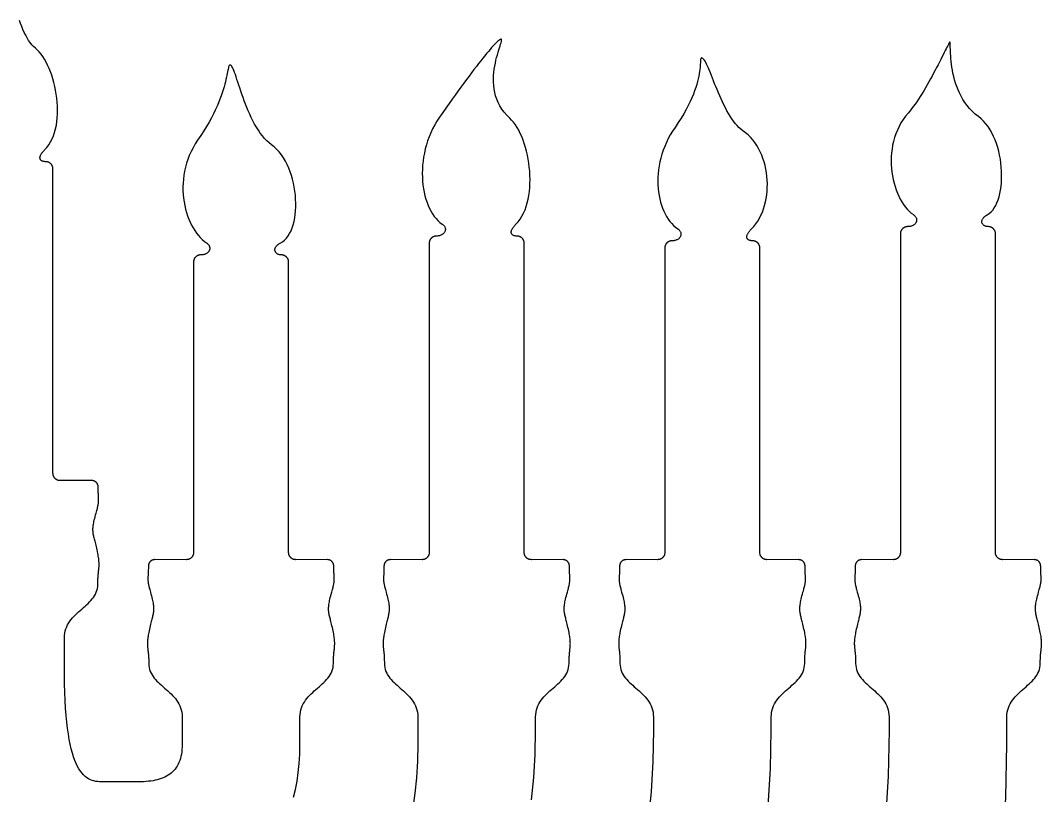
# Model space of a CAD drawing. Extents: x -14 to 98, y -16 to 114.
# Drawn here: x 42.7 to 97.7, y 69.8 to 111.6 of the extents above; entities that cross this region are included whole.
import ezdxf

# ---------------------------------------------------------------- set-up
doc = ezdxf.new("R2010")
doc.units = 0
doc.layers.get('0').update_dxf_attribs({"linetype": 'CONTINUOUS'})

msp = doc.modelspace()

# ---------------------------------------------------------------- linework, layer by layer
at = {"color": 7}
for points in [[(43.493, 110.073), (43.397, 110.16), (43.304, 110.259), (43.215, 110.371), (43.13, 110.493), (43.048, 110.625), (42.97, 110.766), (42.895, 110.915), (42.824, 111.071), (42.756, 111.231), (42.691, 111.397), (42.629, 111.565)], [(43.993, 104.592), (44.112, 104.723), (44.219, 104.865), (44.314, 105.019), (44.398, 105.182), (44.47, 105.354), (44.531, 105.535), (44.582, 105.723), (44.623, 105.917), (44.654, 106.116), (44.675, 106.321), (44.687, 106.529), (44.69, 106.739), (44.685, 106.952), (44.671, 107.165), (44.65, 107.379), (44.621, 107.592), (44.584, 107.803), (44.541, 108.011), (44.491, 108.216), (44.434, 108.417), (44.372, 108.612), (44.304, 108.801), (44.231, 108.983), (44.153, 109.157), (44.07, 109.322), (43.983, 109.477), (43.892, 109.621), (43.797, 109.754), (43.699, 109.874), (43.597, 109.981), (43.493, 110.073)], [(68.59, 110.563), (68.567, 110.56), (68.536, 110.547), (68.5, 110.524), (68.457, 110.492), (68.408, 110.45), (68.353, 110.399), (68.292, 110.338), (68.224, 110.269), (68.152, 110.19), (68.073, 110.102), (67.989, 110.005), (67.899, 109.899), (67.804, 109.785), (67.703, 109.662), (67.597, 109.53), (67.486, 109.39), (67.37, 109.242), (67.248, 109.085), (67.122, 108.921), (66.991, 108.748), (66.856, 108.567), (66.715, 108.379), (66.571, 108.182), (66.421, 107.979), (66.268, 107.767), (66.11, 107.548), (65.947, 107.322), (65.781, 107.089), (65.611, 106.848), (65.437, 106.601), (65.259, 106.346)], [(69.045, 106.299), (68.883, 106.457), (68.74, 106.621), (68.616, 106.79), (68.509, 106.963), (68.419, 107.14), (68.345, 107.32), (68.286, 107.501), (68.24, 107.684), (68.207, 107.868), (68.185, 108.052), (68.174, 108.234), (68.173, 108.415), (68.18, 108.594), (68.194, 108.769), (68.215, 108.941), (68.241, 109.108), (68.272, 109.269), (68.306, 109.425), (68.342, 109.574), (68.38, 109.715), (68.418, 109.848), (68.455, 109.973), (68.491, 110.087), (68.524, 110.191), (68.553, 110.284), (68.577, 110.364), (68.596, 110.432), (68.607, 110.487), (68.611, 110.527), (68.606, 110.553), (68.59, 110.563)], [(92.743, 110.393), (92.726, 110.366), (92.704, 110.326), (92.676, 110.272), (92.642, 110.205), (92.602, 110.127), (92.558, 110.039), (92.508, 109.94), (92.454, 109.832), (92.395, 109.715), (92.333, 109.59), (92.266, 109.459), (92.196, 109.322), (92.122, 109.179), (92.046, 109.031), (91.966, 108.88), (91.884, 108.725), (91.799, 108.569), (91.713, 108.411), (91.624, 108.252), (91.534, 108.093), (91.443, 107.936), (91.35, 107.779), (91.257, 107.626), (91.163, 107.475), (91.069, 107.329), (90.975, 107.187), (90.881, 107.051), (90.788, 106.922), (90.695, 106.799), (90.604, 106.684), (90.513, 106.578)], [(94.299, 106.388), (94.128, 106.523), (93.969, 106.667), (93.824, 106.818), (93.692, 106.977), (93.571, 107.14), (93.461, 107.309), (93.363, 107.481), (93.274, 107.657), (93.196, 107.834), (93.126, 108.013), (93.065, 108.191), (93.011, 108.369), (92.965, 108.546), (92.926, 108.719), (92.893, 108.89), (92.866, 109.056), (92.843, 109.216), (92.825, 109.371), (92.812, 109.518), (92.801, 109.657), (92.793, 109.787), (92.788, 109.907), (92.784, 110.017), (92.781, 110.115), (92.778, 110.2), (92.776, 110.271), (92.773, 110.328), (92.769, 110.37), (92.762, 110.395), (92.754, 110.403), (92.743, 110.393)], [(79.454, 109.516), (79.422, 109.536), (79.396, 109.546), (79.375, 109.547), (79.359, 109.538), (79.347, 109.519), (79.337, 109.491), (79.33, 109.453), (79.325, 109.406), (79.321, 109.35), (79.316, 109.284), (79.312, 109.209), (79.305, 109.124), (79.297, 109.031), (79.286, 108.928), (79.272, 108.816), (79.253, 108.695), (79.229, 108.564), (79.199, 108.425), (79.163, 108.276), (79.119, 108.119), (79.068, 107.953), (79.008, 107.777), (78.938, 107.593), (78.858, 107.4), (78.768, 107.199), (78.665, 106.988), (78.55, 106.769), (78.422, 106.541), (78.28, 106.305), (78.124, 106.059), (77.952, 105.806)], [(81.606, 105.626), (81.5, 105.705), (81.397, 105.796), (81.296, 105.899), (81.198, 106.012), (81.102, 106.134), (81.009, 106.266), (80.919, 106.404), (80.831, 106.55), (80.746, 106.701), (80.663, 106.857), (80.583, 107.016), (80.505, 107.179), (80.43, 107.343), (80.357, 107.508), (80.286, 107.673), (80.217, 107.837), (80.151, 107.999), (80.087, 108.158), (80.026, 108.313), (79.967, 108.463), (79.909, 108.607), (79.855, 108.744), (79.802, 108.874), (79.751, 108.995), (79.703, 109.106), (79.656, 109.207), (79.612, 109.295), (79.569, 109.372), (79.529, 109.435), (79.491, 109.483), (79.454, 109.516)], [(54.024, 109.151), (53.997, 109.162), (53.973, 109.162), (53.953, 109.152), (53.935, 109.132), (53.919, 109.101), (53.904, 109.06), (53.89, 109.01), (53.876, 108.949), (53.861, 108.879), (53.845, 108.799), (53.828, 108.71), (53.808, 108.611), (53.786, 108.503), (53.76, 108.386), (53.73, 108.259), (53.696, 108.124), (53.657, 107.981), (53.611, 107.828), (53.56, 107.667), (53.501, 107.497), (53.435, 107.32), (53.361, 107.134), (53.278, 106.939), (53.187, 106.737), (53.085, 106.528), (52.973, 106.31), (52.849, 106.085), (52.715, 105.852), (52.568, 105.612), (52.408, 105.365), (52.235, 105.11)], [(56.22, 104.864), (56.087, 104.969), (55.96, 105.085), (55.839, 105.212), (55.723, 105.35), (55.611, 105.496), (55.505, 105.651), (55.403, 105.812), (55.306, 105.98), (55.213, 106.152), (55.125, 106.329), (55.041, 106.508), (54.961, 106.689), (54.885, 106.871), (54.813, 107.053), (54.744, 107.234), (54.679, 107.413), (54.617, 107.589), (54.558, 107.76), (54.502, 107.927), (54.45, 108.087), (54.4, 108.24), (54.353, 108.385), (54.308, 108.52), (54.266, 108.645), (54.226, 108.76), (54.188, 108.861), (54.152, 108.95), (54.117, 109.024), (54.085, 109.083), (54.054, 109.126), (54.024, 109.151)], [(65.259, 106.346), (65.126, 106.146), (65.005, 105.941), (64.894, 105.731), (64.794, 105.519), (64.705, 105.303), (64.625, 105.085), (64.556, 104.865), (64.497, 104.644), (64.447, 104.423), (64.407, 104.202), (64.376, 103.981), (64.354, 103.761), (64.341, 103.543), (64.337, 103.328), (64.341, 103.115), (64.353, 102.906), (64.374, 102.702), (64.402, 102.501), (64.438, 102.307), (64.482, 102.118), (64.533, 101.935), (64.591, 101.76), (64.657, 101.592), (64.728, 101.433), (64.807, 101.282), (64.892, 101.141), (64.983, 101.01), (65.079, 100.889), (65.182, 100.78), (65.29, 100.682), (65.404, 100.597)], [(69.38, 100.587), (69.5, 100.718), (69.608, 100.861), (69.706, 101.016), (69.793, 101.182), (69.87, 101.357), (69.936, 101.541), (69.993, 101.733), (70.04, 101.932), (70.078, 102.137), (70.107, 102.347), (70.127, 102.561), (70.138, 102.778), (70.141, 102.998), (70.136, 103.219), (70.123, 103.441), (70.102, 103.662), (70.074, 103.882), (70.039, 104.099), (69.997, 104.314), (69.948, 104.524), (69.893, 104.729), (69.832, 104.928), (69.765, 105.12), (69.692, 105.305), (69.614, 105.48), (69.53, 105.646), (69.442, 105.802), (69.349, 105.945), (69.252, 106.077), (69.151, 106.195), (69.045, 106.299)], [(90.513, 106.578), (90.37, 106.406), (90.241, 106.227), (90.124, 106.042), (90.02, 105.852), (89.928, 105.657), (89.848, 105.458), (89.78, 105.256), (89.723, 105.051), (89.676, 104.844), (89.641, 104.635), (89.616, 104.426), (89.601, 104.217), (89.595, 104.008), (89.599, 103.801), (89.612, 103.595), (89.634, 103.393), (89.664, 103.193), (89.702, 102.997), (89.748, 102.806), (89.802, 102.62), (89.862, 102.44), (89.93, 102.266), (90.004, 102.099), (90.084, 101.941), (90.17, 101.79), (90.261, 101.649), (90.358, 101.518), (90.459, 101.398), (90.566, 101.288), (90.676, 101.19), (90.79, 101.105)], [(94.766, 101.094), (94.874, 101.163), (94.974, 101.249), (95.067, 101.352), (95.151, 101.469), (95.227, 101.601), (95.295, 101.745), (95.355, 101.901), (95.407, 102.068), (95.451, 102.245), (95.487, 102.43), (95.515, 102.623), (95.534, 102.823), (95.546, 103.027), (95.548, 103.236), (95.543, 103.448), (95.529, 103.662), (95.507, 103.877), (95.477, 104.092), (95.438, 104.306), (95.39, 104.518), (95.334, 104.726), (95.27, 104.93), (95.197, 105.129), (95.115, 105.32), (95.025, 105.505), (94.926, 105.68), (94.818, 105.845), (94.702, 106), (94.576, 106.143), (94.442, 106.272), (94.299, 106.388)], [(77.952, 105.806), (77.819, 105.606), (77.698, 105.404), (77.587, 105.199), (77.487, 104.991), (77.398, 104.783), (77.318, 104.573), (77.249, 104.362), (77.19, 104.151), (77.14, 103.941), (77.1, 103.731), (77.069, 103.523), (77.047, 103.316), (77.034, 103.112), (77.03, 102.91), (77.034, 102.711), (77.046, 102.516), (77.067, 102.325), (77.095, 102.139), (77.131, 101.957), (77.175, 101.781), (77.226, 101.611), (77.284, 101.448), (77.35, 101.291), (77.421, 101.142), (77.5, 101), (77.585, 100.867), (77.676, 100.743), (77.772, 100.628), (77.875, 100.523), (77.983, 100.428), (78.097, 100.343)], [(82.073, 100.333), (82.194, 100.462), (82.305, 100.601), (82.407, 100.75), (82.5, 100.906), (82.583, 101.07), (82.658, 101.241), (82.723, 101.418), (82.779, 101.6), (82.826, 101.787), (82.864, 101.978), (82.893, 102.172), (82.913, 102.369), (82.924, 102.567), (82.925, 102.766), (82.918, 102.966), (82.902, 103.166), (82.877, 103.364), (82.844, 103.561), (82.801, 103.755), (82.749, 103.946), (82.689, 104.133), (82.62, 104.315), (82.542, 104.492), (82.455, 104.662), (82.36, 104.826), (82.256, 104.983), (82.143, 105.131), (82.022, 105.27), (81.892, 105.399), (81.753, 105.518), (81.606, 105.626)], [(52.235, 105.11), (52.103, 104.911), (51.985, 104.707), (51.879, 104.501), (51.786, 104.293), (51.704, 104.082), (51.634, 103.871), (51.575, 103.658), (51.528, 103.445), (51.491, 103.232), (51.464, 103.02), (51.447, 102.808), (51.44, 102.599), (51.443, 102.391), (51.454, 102.186), (51.474, 101.984), (51.503, 101.786), (51.539, 101.592), (51.583, 101.402), (51.635, 101.218), (51.694, 101.039), (51.759, 100.866), (51.831, 100.7), (51.909, 100.54), (51.992, 100.389), (52.081, 100.245), (52.175, 100.11), (52.274, 99.984), (52.378, 99.868), (52.485, 99.762), (52.596, 99.666), (52.711, 99.582)], [(44.054, 103.957), (44.017, 103.957), (43.983, 103.96), (43.951, 103.964), (43.921, 103.97), (43.893, 103.977), (43.868, 103.986), (43.845, 103.997), (43.824, 104.008), (43.805, 104.022), (43.789, 104.036), (43.775, 104.052), (43.764, 104.069), (43.754, 104.088), (43.747, 104.108), (43.743, 104.128), (43.741, 104.151), (43.741, 104.174), (43.743, 104.198), (43.748, 104.223), (43.755, 104.249), (43.765, 104.277), (43.777, 104.305), (43.791, 104.334), (43.808, 104.363), (43.827, 104.394), (43.849, 104.425), (43.873, 104.458), (43.899, 104.49), (43.928, 104.524), (43.959, 104.558), (43.993, 104.592)], [(56.687, 99.571), (56.806, 99.644), (56.916, 99.733), (57.017, 99.838), (57.109, 99.958), (57.191, 100.091), (57.264, 100.237), (57.328, 100.395), (57.383, 100.563), (57.428, 100.74), (57.465, 100.926), (57.493, 101.119), (57.511, 101.318), (57.521, 101.523), (57.522, 101.731), (57.514, 101.943), (57.498, 102.156), (57.472, 102.37), (57.438, 102.584), (57.395, 102.797), (57.344, 103.008), (57.284, 103.215), (57.215, 103.417), (57.138, 103.614), (57.053, 103.805), (56.959, 103.988), (56.856, 104.162), (56.745, 104.326), (56.626, 104.48), (56.499, 104.621), (56.363, 104.75), (56.22, 104.864)], [(44.442, 103.568), (44.442, 103.589), (44.44, 103.609), (44.437, 103.629), (44.434, 103.649), (44.429, 103.668), (44.424, 103.687), (44.417, 103.706), (44.41, 103.724), (44.401, 103.742), (44.392, 103.759), (44.382, 103.775), (44.372, 103.791), (44.36, 103.807), (44.348, 103.822), (44.335, 103.836), (44.321, 103.85), (44.307, 103.863), (44.292, 103.875), (44.277, 103.886), (44.261, 103.897), (44.244, 103.907), (44.227, 103.916), (44.209, 103.924), (44.191, 103.932), (44.173, 103.938), (44.154, 103.944), (44.134, 103.948), (44.115, 103.952), (44.095, 103.954), (44.074, 103.956), (44.054, 103.957)], [(44.442, 87.164), (44.442, 94.072), (44.442, 103.568)], [(90.79, 101.105), (90.821, 101.084), (90.848, 101.061), (90.873, 101.037), (90.894, 101.013), (90.913, 100.987), (90.929, 100.961), (90.942, 100.934), (90.952, 100.907), (90.96, 100.879), (90.964, 100.852), (90.967, 100.824), (90.966, 100.796), (90.963, 100.769), (90.957, 100.742), (90.949, 100.715), (90.938, 100.689), (90.924, 100.663), (90.908, 100.639), (90.89, 100.615), (90.869, 100.593), (90.845, 100.572), (90.819, 100.552), (90.791, 100.534), (90.761, 100.517), (90.728, 100.502), (90.692, 100.49), (90.655, 100.479), (90.615, 100.47), (90.573, 100.464), (90.529, 100.46), (90.482, 100.458)], [(94.827, 100.458), (94.79, 100.46), (94.755, 100.463), (94.722, 100.469), (94.69, 100.477), (94.661, 100.487), (94.633, 100.499), (94.607, 100.513), (94.584, 100.528), (94.563, 100.545), (94.544, 100.563), (94.527, 100.583), (94.513, 100.604), (94.501, 100.626), (94.491, 100.649), (94.484, 100.674), (94.48, 100.698), (94.478, 100.724), (94.479, 100.75), (94.483, 100.777), (94.489, 100.804), (94.499, 100.831), (94.511, 100.859), (94.527, 100.886), (94.545, 100.914), (94.567, 100.941), (94.592, 100.968), (94.62, 100.994), (94.651, 101.02), (94.686, 101.046), (94.725, 101.071), (94.766, 101.094)], [(65.404, 100.597), (65.434, 100.576), (65.462, 100.553), (65.486, 100.53), (65.508, 100.505), (65.526, 100.48), (65.542, 100.453), (65.555, 100.427), (65.566, 100.399), (65.573, 100.372), (65.578, 100.344), (65.58, 100.316), (65.58, 100.289), (65.576, 100.261), (65.571, 100.234), (65.562, 100.207), (65.551, 100.181), (65.538, 100.156), (65.522, 100.131), (65.503, 100.108), (65.482, 100.085), (65.459, 100.064), (65.433, 100.044), (65.405, 100.026), (65.374, 100.009), (65.341, 99.995), (65.306, 99.982), (65.268, 99.971), (65.228, 99.962), (65.186, 99.956), (65.142, 99.952), (65.096, 99.951)], [(69.44, 99.951), (69.404, 99.952), (69.369, 99.954), (69.337, 99.958), (69.307, 99.964), (69.28, 99.971), (69.254, 99.98), (69.231, 99.991), (69.211, 100.003), (69.192, 100.016), (69.176, 100.03), (69.162, 100.046), (69.15, 100.064), (69.141, 100.082), (69.134, 100.102), (69.13, 100.123), (69.127, 100.145), (69.127, 100.168), (69.13, 100.192), (69.135, 100.217), (69.142, 100.244), (69.151, 100.271), (69.163, 100.299), (69.178, 100.328), (69.194, 100.358), (69.214, 100.388), (69.235, 100.42), (69.259, 100.452), (69.286, 100.485), (69.315, 100.518), (69.346, 100.552), (69.38, 100.587)], [(78.097, 100.343), (78.127, 100.322), (78.155, 100.299), (78.179, 100.276), (78.201, 100.251), (78.219, 100.226), (78.235, 100.199), (78.248, 100.173), (78.259, 100.145), (78.266, 100.118), (78.271, 100.09), (78.273, 100.062), (78.273, 100.035), (78.269, 100.007), (78.264, 99.98), (78.255, 99.953), (78.244, 99.927), (78.231, 99.902), (78.215, 99.877), (78.196, 99.854), (78.175, 99.831), (78.152, 99.81), (78.126, 99.79), (78.098, 99.772), (78.067, 99.756), (78.034, 99.741), (77.999, 99.728), (77.961, 99.717), (77.921, 99.708), (77.879, 99.702), (77.835, 99.698), (77.789, 99.697)], [(82.133, 99.697), (82.097, 99.698), (82.062, 99.7), (82.03, 99.704), (82, 99.71), (81.973, 99.718), (81.947, 99.726), (81.924, 99.737), (81.904, 99.749), (81.885, 99.762), (81.869, 99.776), (81.855, 99.792), (81.843, 99.81), (81.834, 99.828), (81.827, 99.848), (81.822, 99.869), (81.82, 99.891), (81.82, 99.914), (81.823, 99.938), (81.828, 99.963), (81.835, 99.99), (81.844, 100.017), (81.856, 100.045), (81.871, 100.074), (81.887, 100.104), (81.907, 100.134), (81.928, 100.166), (81.952, 100.198), (81.979, 100.231), (82.008, 100.264), (82.039, 100.298), (82.073, 100.333)], [(90.482, 100.458), (90.461, 100.458), (90.441, 100.456), (90.421, 100.454), (90.401, 100.45), (90.382, 100.445), (90.363, 100.44), (90.345, 100.433), (90.326, 100.426), (90.309, 100.418), (90.292, 100.409), (90.275, 100.399), (90.259, 100.388), (90.244, 100.377), (90.229, 100.364), (90.214, 100.351), (90.201, 100.338), (90.188, 100.324), (90.176, 100.309), (90.164, 100.293), (90.153, 100.277), (90.144, 100.261), (90.134, 100.243), (90.126, 100.226), (90.119, 100.208), (90.112, 100.189), (90.107, 100.17), (90.102, 100.151), (90.098, 100.131), (90.096, 100.111), (90.094, 100.091), (90.094, 100.07)], [(95.215, 100.07), (95.215, 100.091), (95.213, 100.111), (95.21, 100.131), (95.207, 100.151), (95.202, 100.17), (95.197, 100.189), (95.19, 100.208), (95.183, 100.226), (95.175, 100.243), (95.165, 100.261), (95.155, 100.277), (95.145, 100.293), (95.133, 100.309), (95.121, 100.324), (95.108, 100.338), (95.095, 100.351), (95.08, 100.364), (95.065, 100.377), (95.05, 100.388), (95.034, 100.399), (95.017, 100.409), (95, 100.418), (94.982, 100.426), (94.964, 100.433), (94.946, 100.44), (94.927, 100.445), (94.908, 100.45), (94.888, 100.454), (94.868, 100.456), (94.847, 100.458), (94.827, 100.458)], [(52.711, 99.582), (52.741, 99.56), (52.768, 99.538), (52.793, 99.514), (52.814, 99.49), (52.833, 99.464), (52.849, 99.438), (52.862, 99.411), (52.872, 99.384), (52.88, 99.356), (52.885, 99.329), (52.887, 99.301), (52.886, 99.273), (52.883, 99.246), (52.877, 99.218), (52.869, 99.192), (52.858, 99.166), (52.845, 99.14), (52.829, 99.116), (52.81, 99.092), (52.789, 99.07), (52.766, 99.049), (52.74, 99.029), (52.711, 99.011), (52.681, 98.994), (52.648, 98.979), (52.613, 98.966), (52.575, 98.956), (52.535, 98.947), (52.493, 98.941), (52.449, 98.937), (52.402, 98.935)], [(56.747, 98.935), (56.71, 98.937), (56.675, 98.94), (56.642, 98.946), (56.61, 98.954), (56.581, 98.964), (56.553, 98.976), (56.527, 98.99), (56.504, 99.006), (56.482, 99.023), (56.463, 99.042), (56.446, 99.062), (56.432, 99.083), (56.42, 99.105), (56.41, 99.129), (56.403, 99.153), (56.398, 99.178), (56.396, 99.204), (56.397, 99.231), (56.401, 99.257), (56.408, 99.284), (56.417, 99.312), (56.429, 99.339), (56.445, 99.367), (56.464, 99.394), (56.485, 99.421), (56.511, 99.447), (56.539, 99.474), (56.571, 99.499), (56.606, 99.524), (56.645, 99.548), (56.687, 99.571)], [(65.096, 99.951), (65.075, 99.95), (65.055, 99.949), (65.035, 99.946), (65.015, 99.942), (64.996, 99.938), (64.977, 99.932), (64.958, 99.926), (64.94, 99.918), (64.922, 99.91), (64.905, 99.901), (64.889, 99.891), (64.873, 99.88), (64.857, 99.869), (64.842, 99.857), (64.828, 99.844), (64.814, 99.83), (64.801, 99.816), (64.789, 99.801), (64.778, 99.785), (64.767, 99.769), (64.757, 99.753), (64.748, 99.736), (64.74, 99.718), (64.732, 99.7), (64.726, 99.681), (64.72, 99.662), (64.716, 99.643), (64.712, 99.623), (64.709, 99.603), (64.708, 99.583), (64.707, 99.562)], [(69.829, 99.562), (69.828, 99.583), (69.827, 99.603), (69.824, 99.623), (69.82, 99.643), (69.816, 99.662), (69.81, 99.681), (69.804, 99.7), (69.796, 99.718), (69.788, 99.736), (69.779, 99.753), (69.769, 99.769), (69.758, 99.785), (69.747, 99.801), (69.735, 99.816), (69.722, 99.83), (69.708, 99.844), (69.694, 99.857), (69.679, 99.869), (69.663, 99.88), (69.647, 99.891), (69.631, 99.901), (69.614, 99.91), (69.596, 99.918), (69.578, 99.926), (69.559, 99.932), (69.54, 99.938), (69.521, 99.942), (69.501, 99.946), (69.481, 99.949), (69.461, 99.95), (69.44, 99.951)], [(77.789, 99.697), (77.768, 99.696), (77.748, 99.695), (77.728, 99.692), (77.708, 99.688), (77.689, 99.684), (77.67, 99.678), (77.651, 99.672), (77.633, 99.664), (77.615, 99.656), (77.598, 99.647), (77.582, 99.637), (77.566, 99.626), (77.55, 99.615), (77.535, 99.603), (77.521, 99.59), (77.507, 99.576), (77.494, 99.562), (77.482, 99.547), (77.471, 99.532), (77.46, 99.516), (77.45, 99.499), (77.441, 99.482), (77.433, 99.464), (77.425, 99.446), (77.419, 99.428), (77.413, 99.409), (77.409, 99.389), (77.405, 99.37), (77.402, 99.349), (77.401, 99.329), (77.4, 99.309)], [(82.522, 99.309), (82.521, 99.329), (82.52, 99.349), (82.517, 99.37), (82.513, 99.389), (82.509, 99.409), (82.503, 99.428), (82.497, 99.446), (82.489, 99.464), (82.481, 99.482), (82.472, 99.499), (82.462, 99.516), (82.451, 99.532), (82.44, 99.547), (82.428, 99.562), (82.415, 99.576), (82.401, 99.59), (82.387, 99.603), (82.372, 99.615), (82.356, 99.626), (82.34, 99.637), (82.324, 99.647), (82.307, 99.656), (82.289, 99.664), (82.271, 99.672), (82.252, 99.678), (82.233, 99.684), (82.214, 99.688), (82.194, 99.692), (82.174, 99.695), (82.154, 99.696), (82.133, 99.697)], [(90.094, 100.07), (90.094, 92.639), (90.094, 82.904)], [(95.215, 82.904), (95.215, 92.639), (95.215, 100.07)], [(64.707, 99.562), (64.707, 92.639), (64.707, 82.904)], [(69.829, 82.904), (69.829, 92.639), (69.829, 99.562)], [(77.4, 99.309), (77.4, 92.639), (77.4, 82.904)], [(82.522, 82.904), (82.522, 92.639), (82.522, 99.309)], [(52.402, 98.935), (52.382, 98.935), (52.361, 98.933), (52.341, 98.931), (52.322, 98.927), (52.302, 98.922), (52.283, 98.917), (52.265, 98.91), (52.247, 98.903), (52.229, 98.895), (52.212, 98.885), (52.195, 98.876), (52.179, 98.865), (52.164, 98.853), (52.149, 98.841), (52.135, 98.828), (52.121, 98.815), (52.108, 98.8), (52.096, 98.786), (52.085, 98.77), (52.074, 98.754), (52.064, 98.737), (52.055, 98.72), (52.047, 98.703), (52.039, 98.684), (52.033, 98.666), (52.027, 98.647), (52.022, 98.628), (52.019, 98.608), (52.016, 98.588), (52.015, 98.568), (52.014, 98.547)], [(52.014, 98.547), (52.014, 92.639), (52.014, 82.904)], [(57.136, 98.547), (57.135, 98.568), (57.133, 98.588), (57.131, 98.608), (57.127, 98.628), (57.123, 98.647), (57.117, 98.666), (57.11, 98.684), (57.103, 98.703), (57.095, 98.72), (57.086, 98.737), (57.076, 98.754), (57.065, 98.77), (57.054, 98.786), (57.041, 98.8), (57.028, 98.815), (57.015, 98.828), (57.001, 98.841), (56.986, 98.853), (56.97, 98.865), (56.954, 98.876), (56.938, 98.885), (56.92, 98.895), (56.903, 98.903), (56.885, 98.91), (56.866, 98.917), (56.847, 98.922), (56.828, 98.927), (56.808, 98.931), (56.788, 98.933), (56.768, 98.935), (56.747, 98.935)], [(57.136, 82.904), (57.136, 92.639), (57.136, 98.547)], [(44.826, 86.78), (44.806, 86.78), (44.786, 86.782), (44.766, 86.785), (44.746, 86.788), (44.727, 86.793), (44.709, 86.798), (44.69, 86.805), (44.672, 86.812), (44.655, 86.82), (44.638, 86.829), (44.622, 86.839), (44.606, 86.849), (44.59, 86.861), (44.576, 86.873), (44.561, 86.886), (44.548, 86.899), (44.535, 86.913), (44.523, 86.928), (44.512, 86.943), (44.501, 86.959), (44.491, 86.976), (44.482, 86.993), (44.474, 87.01), (44.467, 87.028), (44.46, 87.046), (44.455, 87.065), (44.45, 87.084), (44.447, 87.104), (44.444, 87.123), (44.443, 87.144), (44.442, 87.164)], [(46.531, 86.782), (44.826, 86.78)], [(46.876, 86.436), (46.876, 86.454), (46.875, 86.473), (46.872, 86.49), (46.869, 86.508), (46.865, 86.525), (46.86, 86.542), (46.854, 86.559), (46.848, 86.575), (46.84, 86.59), (46.832, 86.606), (46.823, 86.62), (46.814, 86.635), (46.803, 86.648), (46.793, 86.662), (46.781, 86.674), (46.769, 86.687), (46.756, 86.698), (46.743, 86.709), (46.729, 86.719), (46.715, 86.729), (46.7, 86.737), (46.685, 86.746), (46.669, 86.753), (46.653, 86.76), (46.637, 86.765), (46.62, 86.77), (46.603, 86.774), (46.585, 86.778), (46.567, 86.78), (46.549, 86.781), (46.531, 86.782)], [(46.765, 85.031), (46.785, 85.1), (46.803, 85.165), (46.819, 85.225), (46.833, 85.281), (46.846, 85.332), (46.857, 85.38), (46.866, 85.425), (46.875, 85.467), (46.882, 85.506), (46.887, 85.543), (46.892, 85.578), (46.896, 85.611), (46.898, 85.644), (46.9, 85.675), (46.901, 85.706), (46.901, 85.737), (46.901, 85.769), (46.9, 85.801), (46.898, 85.834), (46.896, 85.868), (46.894, 85.904), (46.892, 85.942), (46.89, 85.982), (46.887, 86.026), (46.885, 86.072), (46.883, 86.122), (46.881, 86.176), (46.879, 86.233), (46.878, 86.296), (46.877, 86.363), (46.876, 86.436)], [(46.84, 82.944), (46.819, 83.042), (46.799, 83.134), (46.779, 83.219), (46.759, 83.299), (46.741, 83.374), (46.723, 83.445), (46.705, 83.511), (46.689, 83.573), (46.674, 83.632), (46.66, 83.689), (46.647, 83.743), (46.635, 83.795), (46.624, 83.846), (46.615, 83.896), (46.608, 83.945), (46.602, 83.994), (46.598, 84.043), (46.595, 84.094), (46.595, 84.145), (46.596, 84.199), (46.599, 84.254), (46.605, 84.312), (46.613, 84.374), (46.623, 84.439), (46.635, 84.507), (46.65, 84.581), (46.668, 84.659), (46.688, 84.743), (46.711, 84.832), (46.737, 84.928), (46.765, 85.031)], [(46.856, 81.193), (46.857, 81.278), (46.858, 81.356), (46.86, 81.43), (46.863, 81.499), (46.867, 81.564), (46.871, 81.625), (46.876, 81.682), (46.88, 81.736), (46.885, 81.787), (46.891, 81.836), (46.896, 81.882), (46.901, 81.927), (46.906, 81.971), (46.91, 82.013), (46.914, 82.055), (46.918, 82.097), (46.921, 82.138), (46.923, 82.181), (46.924, 82.224), (46.925, 82.268), (46.924, 82.314), (46.923, 82.362), (46.92, 82.412), (46.916, 82.465), (46.91, 82.521), (46.903, 82.581), (46.894, 82.644), (46.883, 82.712), (46.871, 82.784), (46.856, 82.862), (46.84, 82.944)], [(49.925, 82.522), (49.907, 82.522), (49.889, 82.52), (49.871, 82.518), (49.854, 82.515), (49.836, 82.511), (49.82, 82.506), (49.803, 82.5), (49.787, 82.493), (49.771, 82.486), (49.756, 82.478), (49.741, 82.469), (49.727, 82.459), (49.713, 82.449), (49.7, 82.438), (49.687, 82.427), (49.675, 82.415), (49.664, 82.402), (49.653, 82.389), (49.642, 82.375), (49.633, 82.361), (49.624, 82.346), (49.616, 82.331), (49.609, 82.315), (49.602, 82.299), (49.596, 82.282), (49.591, 82.265), (49.587, 82.248), (49.584, 82.231), (49.582, 82.213), (49.58, 82.195), (49.58, 82.176)], [(51.63, 82.52), (49.925, 82.522)], [(52.014, 82.904), (52.014, 82.884), (52.012, 82.864), (52.009, 82.844), (52.006, 82.824), (52.001, 82.805), (51.996, 82.787), (51.989, 82.768), (51.982, 82.75), (51.974, 82.733), (51.965, 82.716), (51.955, 82.699), (51.944, 82.684), (51.933, 82.668), (51.921, 82.654), (51.908, 82.639), (51.895, 82.626), (51.881, 82.613), (51.866, 82.601), (51.851, 82.59), (51.835, 82.579), (51.818, 82.569), (51.801, 82.56), (51.784, 82.552), (51.766, 82.545), (51.748, 82.538), (51.729, 82.533), (51.71, 82.528), (51.69, 82.525), (51.67, 82.522), (51.65, 82.521), (51.63, 82.52)], [(57.52, 82.52), (57.499, 82.521), (57.479, 82.522), (57.459, 82.525), (57.44, 82.528), (57.421, 82.533), (57.402, 82.538), (57.384, 82.545), (57.366, 82.552), (57.348, 82.56), (57.331, 82.569), (57.315, 82.579), (57.299, 82.59), (57.284, 82.601), (57.269, 82.613), (57.255, 82.626), (57.241, 82.639), (57.229, 82.654), (57.217, 82.668), (57.205, 82.684), (57.195, 82.699), (57.185, 82.716), (57.176, 82.733), (57.168, 82.75), (57.16, 82.768), (57.154, 82.787), (57.148, 82.805), (57.144, 82.824), (57.14, 82.844), (57.138, 82.864), (57.136, 82.884), (57.136, 82.904)], [(59.224, 82.522), (57.52, 82.52)], [(59.57, 82.176), (59.569, 82.195), (59.568, 82.213), (59.566, 82.231), (59.562, 82.248), (59.558, 82.265), (59.553, 82.282), (59.548, 82.299), (59.541, 82.315), (59.534, 82.331), (59.525, 82.346), (59.517, 82.361), (59.507, 82.375), (59.497, 82.389), (59.486, 82.402), (59.475, 82.415), (59.462, 82.427), (59.45, 82.438), (59.436, 82.449), (59.423, 82.459), (59.408, 82.469), (59.394, 82.478), (59.378, 82.486), (59.363, 82.493), (59.347, 82.5), (59.33, 82.506), (59.313, 82.511), (59.296, 82.515), (59.278, 82.518), (59.261, 82.52), (59.242, 82.522), (59.224, 82.522)], [(62.619, 82.522), (62.6, 82.522), (62.582, 82.52), (62.564, 82.518), (62.547, 82.515), (62.53, 82.511), (62.513, 82.506), (62.496, 82.5), (62.48, 82.493), (62.464, 82.486), (62.449, 82.478), (62.434, 82.469), (62.42, 82.459), (62.406, 82.449), (62.393, 82.438), (62.38, 82.427), (62.368, 82.415), (62.357, 82.402), (62.346, 82.389), (62.336, 82.375), (62.326, 82.361), (62.317, 82.346), (62.309, 82.331), (62.302, 82.315), (62.295, 82.299), (62.29, 82.282), (62.285, 82.265), (62.28, 82.248), (62.277, 82.231), (62.275, 82.213), (62.273, 82.195), (62.273, 82.176)], [(64.323, 82.52), (62.619, 82.522)], [(64.707, 82.904), (64.707, 82.884), (64.705, 82.864), (64.703, 82.844), (64.699, 82.824), (64.694, 82.805), (64.689, 82.787), (64.682, 82.768), (64.675, 82.75), (64.667, 82.733), (64.658, 82.716), (64.648, 82.699), (64.638, 82.684), (64.626, 82.668), (64.614, 82.654), (64.601, 82.639), (64.588, 82.626), (64.574, 82.613), (64.559, 82.601), (64.544, 82.59), (64.528, 82.579), (64.511, 82.569), (64.495, 82.56), (64.477, 82.552), (64.459, 82.545), (64.441, 82.538), (64.422, 82.533), (64.403, 82.528), (64.383, 82.525), (64.364, 82.522), (64.344, 82.521), (64.323, 82.52)], [(70.213, 82.52), (70.193, 82.521), (70.172, 82.522), (70.153, 82.525), (70.133, 82.528), (70.114, 82.533), (70.095, 82.538), (70.077, 82.545), (70.059, 82.552), (70.042, 82.56), (70.025, 82.569), (70.008, 82.579), (69.992, 82.59), (69.977, 82.601), (69.962, 82.613), (69.948, 82.626), (69.935, 82.639), (69.922, 82.654), (69.91, 82.668), (69.898, 82.684), (69.888, 82.699), (69.878, 82.716), (69.869, 82.733), (69.861, 82.75), (69.854, 82.768), (69.847, 82.787), (69.842, 82.805), (69.837, 82.824), (69.833, 82.844), (69.831, 82.864), (69.829, 82.884), (69.829, 82.904)], [(71.917, 82.522), (70.213, 82.52)], [(72.263, 82.176), (72.263, 82.195), (72.261, 82.213), (72.259, 82.231), (72.256, 82.248), (72.251, 82.265), (72.247, 82.282), (72.241, 82.299), (72.234, 82.315), (72.227, 82.331), (72.219, 82.346), (72.21, 82.361), (72.2, 82.375), (72.19, 82.389), (72.179, 82.402), (72.168, 82.415), (72.156, 82.427), (72.143, 82.438), (72.13, 82.449), (72.116, 82.459), (72.102, 82.469), (72.087, 82.478), (72.072, 82.486), (72.056, 82.493), (72.04, 82.5), (72.023, 82.506), (72.006, 82.511), (71.989, 82.515), (71.972, 82.518), (71.954, 82.52), (71.936, 82.522), (71.917, 82.522)], [(75.312, 82.522), (75.293, 82.522), (75.275, 82.52), (75.257, 82.518), (75.24, 82.515), (75.223, 82.511), (75.206, 82.506), (75.189, 82.5), (75.173, 82.493), (75.157, 82.486), (75.142, 82.478), (75.127, 82.469), (75.113, 82.459), (75.099, 82.449), (75.086, 82.438), (75.073, 82.427), (75.061, 82.415), (75.05, 82.402), (75.039, 82.389), (75.029, 82.375), (75.019, 82.361), (75.01, 82.346), (75.002, 82.331), (74.995, 82.315), (74.988, 82.299), (74.983, 82.282), (74.978, 82.265), (74.973, 82.248), (74.97, 82.231), (74.968, 82.213), (74.966, 82.195), (74.966, 82.176)], [(77.016, 82.52), (75.312, 82.522)], [(77.4, 82.904), (77.4, 82.884), (77.398, 82.864), (77.396, 82.844), (77.392, 82.824), (77.387, 82.805), (77.382, 82.787), (77.376, 82.768), (77.368, 82.75), (77.36, 82.733), (77.351, 82.716), (77.341, 82.699), (77.331, 82.684), (77.319, 82.668), (77.307, 82.654), (77.294, 82.639), (77.281, 82.626), (77.267, 82.613), (77.252, 82.601), (77.237, 82.59), (77.221, 82.579), (77.204, 82.569), (77.188, 82.56), (77.17, 82.552), (77.152, 82.545), (77.134, 82.538), (77.115, 82.533), (77.096, 82.528), (77.076, 82.525), (77.057, 82.522), (77.037, 82.521), (77.016, 82.52)], [(82.906, 82.52), (82.886, 82.521), (82.865, 82.522), (82.846, 82.525), (82.826, 82.528), (82.807, 82.533), (82.788, 82.538), (82.77, 82.545), (82.752, 82.552), (82.735, 82.56), (82.718, 82.569), (82.701, 82.579), (82.685, 82.59), (82.67, 82.601), (82.655, 82.613), (82.641, 82.626), (82.628, 82.639), (82.615, 82.654), (82.603, 82.668), (82.591, 82.684), (82.581, 82.699), (82.571, 82.716), (82.562, 82.733), (82.554, 82.75), (82.547, 82.768), (82.54, 82.787), (82.535, 82.805), (82.53, 82.824), (82.526, 82.844), (82.524, 82.864), (82.522, 82.884), (82.522, 82.904)], [(84.61, 82.522), (82.906, 82.52)], [(84.956, 82.176), (84.956, 82.195), (84.954, 82.213), (84.952, 82.231), (84.949, 82.248), (84.944, 82.265), (84.94, 82.282), (84.934, 82.299), (84.927, 82.315), (84.92, 82.331), (84.912, 82.346), (84.903, 82.361), (84.893, 82.375), (84.883, 82.389), (84.872, 82.402), (84.861, 82.415), (84.849, 82.427), (84.836, 82.438), (84.823, 82.449), (84.809, 82.459), (84.795, 82.469), (84.78, 82.478), (84.765, 82.486), (84.749, 82.493), (84.733, 82.5), (84.716, 82.506), (84.699, 82.511), (84.682, 82.515), (84.665, 82.518), (84.647, 82.52), (84.629, 82.522), (84.61, 82.522)], [(88.005, 82.522), (87.987, 82.522), (87.969, 82.52), (87.951, 82.518), (87.933, 82.515), (87.916, 82.511), (87.899, 82.506), (87.883, 82.5), (87.867, 82.493), (87.851, 82.486), (87.836, 82.478), (87.821, 82.469), (87.807, 82.459), (87.793, 82.449), (87.78, 82.438), (87.767, 82.427), (87.755, 82.415), (87.743, 82.402), (87.732, 82.389), (87.722, 82.375), (87.713, 82.361), (87.704, 82.346), (87.696, 82.331), (87.688, 82.315), (87.682, 82.299), (87.676, 82.282), (87.671, 82.265), (87.667, 82.248), (87.664, 82.231), (87.661, 82.213), (87.66, 82.195), (87.659, 82.176)], [(89.71, 82.52), (88.005, 82.522)], [(90.094, 82.904), (90.093, 82.884), (90.092, 82.864), (90.089, 82.844), (90.085, 82.824), (90.081, 82.805), (90.075, 82.787), (90.069, 82.768), (90.062, 82.75), (90.053, 82.733), (90.044, 82.716), (90.035, 82.699), (90.024, 82.684), (90.013, 82.668), (90.001, 82.654), (89.988, 82.639), (89.974, 82.626), (89.96, 82.613), (89.946, 82.601), (89.93, 82.59), (89.914, 82.579), (89.898, 82.569), (89.881, 82.56), (89.864, 82.552), (89.846, 82.545), (89.827, 82.538), (89.809, 82.533), (89.789, 82.528), (89.77, 82.525), (89.75, 82.522), (89.73, 82.521), (89.71, 82.52)], [(95.599, 82.52), (95.579, 82.521), (95.559, 82.522), (95.539, 82.525), (95.52, 82.528), (95.5, 82.533), (95.482, 82.538), (95.463, 82.545), (95.445, 82.552), (95.428, 82.56), (95.411, 82.569), (95.395, 82.579), (95.379, 82.59), (95.363, 82.601), (95.349, 82.613), (95.335, 82.626), (95.321, 82.639), (95.308, 82.654), (95.296, 82.668), (95.285, 82.684), (95.274, 82.699), (95.264, 82.716), (95.255, 82.733), (95.247, 82.75), (95.24, 82.768), (95.234, 82.787), (95.228, 82.805), (95.224, 82.824), (95.22, 82.844), (95.217, 82.864), (95.216, 82.884), (95.215, 82.904)], [(97.304, 82.522), (95.599, 82.52)], [(97.65, 82.176), (97.649, 82.195), (97.648, 82.213), (97.645, 82.231), (97.642, 82.248), (97.638, 82.265), (97.633, 82.282), (97.627, 82.299), (97.621, 82.315), (97.613, 82.331), (97.605, 82.346), (97.596, 82.361), (97.587, 82.375), (97.577, 82.389), (97.566, 82.402), (97.554, 82.415), (97.542, 82.427), (97.529, 82.438), (97.516, 82.449), (97.502, 82.459), (97.488, 82.469), (97.473, 82.478), (97.458, 82.486), (97.442, 82.493), (97.426, 82.5), (97.41, 82.506), (97.393, 82.511), (97.376, 82.515), (97.358, 82.518), (97.34, 82.52), (97.322, 82.522), (97.304, 82.522)], [(49.58, 82.176), (49.579, 82.104), (49.579, 82.036), (49.577, 81.974), (49.576, 81.916), (49.574, 81.862), (49.571, 81.812), (49.569, 81.766), (49.567, 81.723), (49.564, 81.682), (49.562, 81.644), (49.56, 81.608), (49.558, 81.574), (49.557, 81.541), (49.556, 81.509), (49.555, 81.478), (49.555, 81.447), (49.556, 81.416), (49.558, 81.384), (49.561, 81.352), (49.564, 81.318), (49.569, 81.283), (49.575, 81.246), (49.582, 81.207), (49.59, 81.165), (49.599, 81.121), (49.61, 81.073), (49.623, 81.021), (49.637, 80.965), (49.653, 80.905), (49.671, 80.841), (49.691, 80.771)], [(59.459, 80.771), (59.478, 80.841), (59.496, 80.905), (59.512, 80.965), (59.527, 81.021), (59.539, 81.073), (59.55, 81.121), (59.56, 81.165), (59.568, 81.207), (59.575, 81.246), (59.581, 81.283), (59.585, 81.318), (59.589, 81.352), (59.591, 81.384), (59.593, 81.416), (59.594, 81.447), (59.594, 81.478), (59.594, 81.509), (59.593, 81.541), (59.592, 81.574), (59.59, 81.608), (59.588, 81.644), (59.585, 81.682), (59.583, 81.723), (59.581, 81.766), (59.578, 81.812), (59.576, 81.862), (59.574, 81.916), (59.572, 81.974), (59.571, 82.036), (59.57, 82.104), (59.57, 82.176)], [(62.273, 82.176), (62.273, 82.104), (62.272, 82.036), (62.271, 81.974), (62.269, 81.916), (62.267, 81.862), (62.265, 81.812), (62.262, 81.766), (62.26, 81.723), (62.257, 81.682), (62.255, 81.644), (62.253, 81.608), (62.251, 81.574), (62.25, 81.541), (62.249, 81.509), (62.248, 81.478), (62.249, 81.447), (62.25, 81.416), (62.251, 81.384), (62.254, 81.352), (62.257, 81.318), (62.262, 81.283), (62.268, 81.246), (62.275, 81.207), (62.283, 81.165), (62.293, 81.121), (62.304, 81.073), (62.316, 81.021), (62.331, 80.965), (62.347, 80.905), (62.364, 80.841), (62.384, 80.771)], [(72.152, 80.771), (72.172, 80.841), (72.189, 80.905), (72.205, 80.965), (72.22, 81.021), (72.232, 81.073), (72.243, 81.121), (72.253, 81.165), (72.261, 81.207), (72.268, 81.246), (72.274, 81.283), (72.279, 81.318), (72.282, 81.352), (72.285, 81.384), (72.286, 81.416), (72.287, 81.447), (72.288, 81.478), (72.287, 81.509), (72.286, 81.541), (72.285, 81.574), (72.283, 81.608), (72.281, 81.644), (72.279, 81.682), (72.276, 81.723), (72.274, 81.766), (72.272, 81.812), (72.269, 81.862), (72.267, 81.916), (72.266, 81.974), (72.264, 82.036), (72.263, 82.104), (72.263, 82.176)], [(74.966, 82.176), (74.966, 82.104), (74.965, 82.036), (74.964, 81.974), (74.962, 81.916), (74.96, 81.862), (74.958, 81.812), (74.955, 81.766), (74.953, 81.723), (74.95, 81.682), (74.948, 81.644), (74.946, 81.608), (74.944, 81.574), (74.943, 81.541), (74.942, 81.509), (74.941, 81.478), (74.942, 81.447), (74.943, 81.416), (74.944, 81.384), (74.947, 81.352), (74.95, 81.318), (74.955, 81.283), (74.961, 81.246), (74.968, 81.207), (74.976, 81.165), (74.986, 81.121), (74.997, 81.073), (75.009, 81.021), (75.024, 80.965), (75.04, 80.905), (75.057, 80.841), (75.077, 80.771)], [(84.845, 80.771), (84.865, 80.841), (84.883, 80.905), (84.898, 80.965), (84.913, 81.021), (84.925, 81.073), (84.936, 81.121), (84.946, 81.165), (84.954, 81.207), (84.961, 81.246), (84.967, 81.283), (84.972, 81.318), (84.975, 81.352), (84.978, 81.384), (84.979, 81.416), (84.98, 81.447), (84.981, 81.478), (84.98, 81.509), (84.979, 81.541), (84.978, 81.574), (84.976, 81.608), (84.974, 81.644), (84.972, 81.682), (84.969, 81.723), (84.967, 81.766), (84.965, 81.812), (84.962, 81.862), (84.96, 81.916), (84.959, 81.974), (84.957, 82.036), (84.956, 82.104), (84.956, 82.176)], [(87.659, 82.176), (87.659, 82.104), (87.658, 82.036), (87.657, 81.974), (87.655, 81.916), (87.653, 81.862), (87.651, 81.812), (87.649, 81.766), (87.646, 81.723), (87.644, 81.682), (87.642, 81.644), (87.639, 81.608), (87.638, 81.574), (87.636, 81.541), (87.635, 81.509), (87.635, 81.478), (87.635, 81.447), (87.636, 81.416), (87.638, 81.384), (87.64, 81.352), (87.644, 81.318), (87.648, 81.283), (87.654, 81.246), (87.661, 81.207), (87.669, 81.165), (87.679, 81.121), (87.69, 81.073), (87.703, 81.021), (87.717, 80.965), (87.733, 80.905), (87.751, 80.841), (87.77, 80.771)], [(97.538, 80.771), (97.558, 80.841), (97.576, 80.905), (97.592, 80.965), (97.606, 81.021), (97.619, 81.073), (97.63, 81.121), (97.64, 81.165), (97.648, 81.207), (97.655, 81.246), (97.66, 81.283), (97.665, 81.318), (97.669, 81.352), (97.671, 81.384), (97.673, 81.416), (97.674, 81.447), (97.674, 81.478), (97.674, 81.509), (97.673, 81.541), (97.671, 81.574), (97.669, 81.608), (97.667, 81.644), (97.665, 81.682), (97.663, 81.723), (97.66, 81.766), (97.658, 81.812), (97.656, 81.862), (97.654, 81.916), (97.652, 81.974), (97.651, 82.036), (97.65, 82.104), (97.65, 82.176)], [(45.055, 78.309), (45.06, 78.442), (45.076, 78.569), (45.102, 78.689), (45.137, 78.803), (45.18, 78.911), (45.231, 79.015), (45.289, 79.113), (45.353, 79.208), (45.422, 79.298), (45.496, 79.385), (45.574, 79.469), (45.656, 79.551), (45.739, 79.63), (45.825, 79.708), (45.912, 79.785), (45.999, 79.861), (46.086, 79.936), (46.171, 80.012), (46.255, 80.087), (46.337, 80.164), (46.415, 80.242), (46.489, 80.322), (46.558, 80.405), (46.622, 80.489), (46.68, 80.577), (46.731, 80.669), (46.774, 80.764), (46.809, 80.864), (46.835, 80.968), (46.851, 81.078), (46.856, 81.193)], [(49.691, 80.771), (49.72, 80.668), (49.745, 80.573), (49.768, 80.483), (49.788, 80.399), (49.806, 80.321), (49.821, 80.248), (49.833, 80.179), (49.843, 80.114), (49.851, 80.053), (49.857, 79.994), (49.86, 79.939), (49.862, 79.886), (49.861, 79.834), (49.859, 79.784), (49.854, 79.734), (49.848, 79.685), (49.841, 79.636), (49.832, 79.586), (49.821, 79.535), (49.81, 79.483), (49.797, 79.429), (49.782, 79.373), (49.767, 79.313), (49.751, 79.251), (49.734, 79.185), (49.716, 79.114), (49.697, 79.04), (49.677, 78.959), (49.658, 78.874), (49.637, 78.782), (49.616, 78.684)], [(59.533, 78.684), (59.512, 78.782), (59.492, 78.874), (59.472, 78.959), (59.453, 79.04), (59.434, 79.114), (59.416, 79.185), (59.399, 79.251), (59.383, 79.313), (59.367, 79.373), (59.353, 79.429), (59.34, 79.483), (59.328, 79.535), (59.318, 79.586), (59.309, 79.636), (59.301, 79.685), (59.295, 79.734), (59.291, 79.784), (59.289, 79.834), (59.288, 79.886), (59.289, 79.939), (59.293, 79.994), (59.298, 80.053), (59.306, 80.114), (59.316, 80.179), (59.329, 80.248), (59.344, 80.321), (59.361, 80.399), (59.381, 80.483), (59.404, 80.573), (59.43, 80.668), (59.459, 80.771)], [(62.384, 80.771), (62.413, 80.668), (62.439, 80.573), (62.461, 80.483), (62.482, 80.399), (62.499, 80.321), (62.514, 80.248), (62.527, 80.179), (62.537, 80.114), (62.545, 80.053), (62.55, 79.994), (62.553, 79.939), (62.555, 79.886), (62.554, 79.834), (62.552, 79.784), (62.548, 79.734), (62.542, 79.685), (62.534, 79.636), (62.525, 79.586), (62.515, 79.535), (62.503, 79.483), (62.49, 79.429), (62.476, 79.373), (62.46, 79.313), (62.444, 79.251), (62.427, 79.185), (62.409, 79.114), (62.39, 79.04), (62.371, 78.959), (62.351, 78.874), (62.33, 78.782), (62.31, 78.684)], [(72.226, 78.684), (72.206, 78.782), (72.185, 78.874), (72.165, 78.959), (72.146, 79.04), (72.127, 79.114), (72.109, 79.185), (72.092, 79.251), (72.076, 79.313), (72.061, 79.373), (72.046, 79.429), (72.033, 79.483), (72.021, 79.535), (72.011, 79.586), (72.002, 79.636), (71.994, 79.685), (71.988, 79.734), (71.984, 79.784), (71.982, 79.834), (71.981, 79.886), (71.983, 79.939), (71.986, 79.994), (71.992, 80.053), (71.999, 80.114), (72.009, 80.179), (72.022, 80.248), (72.037, 80.321), (72.054, 80.399), (72.075, 80.483), (72.098, 80.573), (72.123, 80.668), (72.152, 80.771)], [(75.077, 80.771), (75.106, 80.668), (75.132, 80.573), (75.154, 80.483), (75.175, 80.399), (75.192, 80.321), (75.207, 80.248), (75.22, 80.179), (75.23, 80.114), (75.238, 80.053), (75.243, 79.994), (75.246, 79.939), (75.248, 79.886), (75.247, 79.834), (75.245, 79.784), (75.241, 79.734), (75.235, 79.685), (75.227, 79.636), (75.218, 79.586), (75.208, 79.535), (75.196, 79.483), (75.183, 79.429), (75.169, 79.373), (75.153, 79.313), (75.137, 79.251), (75.12, 79.185), (75.102, 79.114), (75.083, 79.04), (75.064, 78.959), (75.044, 78.874), (75.023, 78.782), (75.003, 78.684)], [(84.919, 78.684), (84.899, 78.782), (84.878, 78.874), (84.858, 78.959), (84.839, 79.04), (84.82, 79.114), (84.802, 79.185), (84.785, 79.251), (84.769, 79.313), (84.754, 79.373), (84.739, 79.429), (84.726, 79.483), (84.714, 79.535), (84.704, 79.586), (84.695, 79.636), (84.687, 79.685), (84.681, 79.734), (84.677, 79.784), (84.675, 79.834), (84.674, 79.886), (84.676, 79.939), (84.679, 79.994), (84.685, 80.053), (84.692, 80.114), (84.702, 80.179), (84.715, 80.248), (84.73, 80.321), (84.747, 80.399), (84.768, 80.483), (84.791, 80.573), (84.816, 80.668), (84.845, 80.771)], [(87.77, 80.771), (87.799, 80.668), (87.825, 80.573), (87.848, 80.483), (87.868, 80.399), (87.886, 80.321), (87.901, 80.248), (87.913, 80.179), (87.923, 80.114), (87.931, 80.053), (87.936, 79.994), (87.94, 79.939), (87.941, 79.886), (87.941, 79.834), (87.938, 79.784), (87.934, 79.734), (87.928, 79.685), (87.921, 79.636), (87.912, 79.586), (87.901, 79.535), (87.889, 79.483), (87.876, 79.429), (87.862, 79.373), (87.847, 79.313), (87.83, 79.251), (87.813, 79.185), (87.795, 79.114), (87.776, 79.04), (87.757, 78.959), (87.737, 78.874), (87.717, 78.782), (87.696, 78.684)], [(97.613, 78.684), (97.592, 78.782), (97.572, 78.874), (97.552, 78.959), (97.532, 79.04), (97.514, 79.114), (97.496, 79.185), (97.479, 79.251), (97.462, 79.313), (97.447, 79.373), (97.433, 79.429), (97.42, 79.483), (97.408, 79.535), (97.397, 79.586), (97.388, 79.636), (97.381, 79.685), (97.375, 79.734), (97.371, 79.784), (97.368, 79.834), (97.368, 79.886), (97.369, 79.939), (97.372, 79.994), (97.378, 80.053), (97.386, 80.114), (97.396, 80.179), (97.408, 80.248), (97.423, 80.321), (97.441, 80.399), (97.461, 80.483), (97.484, 80.573), (97.51, 80.668), (97.538, 80.771)], [(49.616, 78.684), (49.6, 78.602), (49.585, 78.525), (49.573, 78.452), (49.562, 78.385), (49.553, 78.321), (49.546, 78.262), (49.541, 78.206), (49.536, 78.153), (49.533, 78.102), (49.532, 78.054), (49.531, 78.008), (49.532, 77.964), (49.533, 77.921), (49.535, 77.879), (49.538, 77.837), (49.542, 77.795), (49.546, 77.753), (49.551, 77.711), (49.555, 77.667), (49.56, 77.623), (49.566, 77.576), (49.571, 77.527), (49.576, 77.476), (49.581, 77.422), (49.585, 77.365), (49.589, 77.304), (49.593, 77.24), (49.596, 77.17), (49.598, 77.097), (49.599, 77.018), (49.6, 76.934)], [(59.55, 76.934), (59.55, 77.018), (59.552, 77.097), (59.554, 77.17), (59.557, 77.24), (59.56, 77.304), (59.564, 77.365), (59.569, 77.422), (59.574, 77.476), (59.579, 77.527), (59.584, 77.576), (59.589, 77.623), (59.594, 77.667), (59.599, 77.711), (59.604, 77.753), (59.608, 77.795), (59.611, 77.837), (59.614, 77.879), (59.616, 77.921), (59.618, 77.964), (59.618, 78.008), (59.618, 78.054), (59.616, 78.102), (59.613, 78.153), (59.609, 78.206), (59.603, 78.262), (59.596, 78.321), (59.587, 78.385), (59.577, 78.452), (59.564, 78.525), (59.55, 78.602), (59.533, 78.684)], [(62.31, 78.684), (62.293, 78.602), (62.279, 78.525), (62.266, 78.452), (62.256, 78.385), (62.247, 78.321), (62.239, 78.262), (62.234, 78.206), (62.23, 78.153), (62.227, 78.102), (62.225, 78.054), (62.224, 78.008), (62.225, 77.964), (62.226, 77.921), (62.229, 77.879), (62.232, 77.837), (62.235, 77.795), (62.239, 77.753), (62.244, 77.711), (62.249, 77.667), (62.254, 77.623), (62.259, 77.576), (62.264, 77.527), (62.269, 77.476), (62.274, 77.422), (62.278, 77.365), (62.282, 77.304), (62.286, 77.24), (62.289, 77.17), (62.291, 77.097), (62.293, 77.018), (62.293, 76.934)], [(72.243, 76.934), (72.243, 77.018), (72.245, 77.097), (72.247, 77.17), (72.25, 77.24), (72.254, 77.304), (72.258, 77.365), (72.262, 77.422), (72.267, 77.476), (72.272, 77.527), (72.277, 77.576), (72.282, 77.623), (72.287, 77.667), (72.292, 77.711), (72.297, 77.753), (72.301, 77.795), (72.304, 77.837), (72.307, 77.879), (72.31, 77.921), (72.311, 77.964), (72.312, 78.008), (72.311, 78.054), (72.309, 78.102), (72.306, 78.153), (72.302, 78.206), (72.297, 78.262), (72.289, 78.321), (72.28, 78.385), (72.27, 78.452), (72.257, 78.525), (72.243, 78.602), (72.226, 78.684)], [(75.003, 78.684), (74.986, 78.602), (74.972, 78.525), (74.959, 78.452), (74.949, 78.385), (74.94, 78.321), (74.933, 78.262), (74.927, 78.206), (74.923, 78.153), (74.92, 78.102), (74.918, 78.054), (74.917, 78.008), (74.918, 77.964), (74.919, 77.921), (74.922, 77.879), (74.925, 77.837), (74.928, 77.795), (74.932, 77.753), (74.937, 77.711), (74.942, 77.667), (74.947, 77.623), (74.952, 77.576), (74.957, 77.527), (74.962, 77.476), (74.967, 77.422), (74.971, 77.365), (74.975, 77.304), (74.979, 77.24), (74.982, 77.17), (74.984, 77.097), (74.986, 77.018), (74.986, 76.934)], [(84.936, 76.934), (84.936, 77.018), (84.938, 77.097), (84.94, 77.17), (84.943, 77.24), (84.947, 77.304), (84.951, 77.365), (84.955, 77.422), (84.96, 77.476), (84.965, 77.527), (84.97, 77.576), (84.975, 77.623), (84.98, 77.667), (84.985, 77.711), (84.99, 77.753), (84.994, 77.795), (84.997, 77.837), (85, 77.879), (85.003, 77.921), (85.004, 77.964), (85.005, 78.008), (85.004, 78.054), (85.002, 78.102), (85, 78.153), (84.995, 78.206), (84.99, 78.262), (84.982, 78.321), (84.973, 78.385), (84.963, 78.452), (84.95, 78.525), (84.936, 78.602), (84.919, 78.684)], [(87.696, 78.684), (87.68, 78.602), (87.665, 78.525), (87.653, 78.452), (87.642, 78.385), (87.633, 78.321), (87.626, 78.262), (87.62, 78.206), (87.616, 78.153), (87.613, 78.102), (87.611, 78.054), (87.611, 78.008), (87.611, 77.964), (87.613, 77.921), (87.615, 77.879), (87.618, 77.837), (87.622, 77.795), (87.626, 77.753), (87.63, 77.711), (87.635, 77.667), (87.64, 77.623), (87.645, 77.576), (87.65, 77.527), (87.655, 77.476), (87.66, 77.422), (87.665, 77.365), (87.669, 77.304), (87.672, 77.24), (87.675, 77.17), (87.678, 77.097), (87.679, 77.018), (87.68, 76.934)], [(97.629, 76.934), (97.63, 77.018), (97.631, 77.097), (97.634, 77.17), (97.636, 77.24), (97.64, 77.304), (97.644, 77.365), (97.649, 77.422), (97.654, 77.476), (97.659, 77.527), (97.664, 77.576), (97.669, 77.623), (97.674, 77.667), (97.679, 77.711), (97.683, 77.753), (97.687, 77.795), (97.691, 77.837), (97.694, 77.879), (97.696, 77.921), (97.698, 77.964), (97.698, 78.008), (97.698, 78.054), (97.696, 78.102), (97.693, 78.153), (97.689, 78.206), (97.683, 78.262), (97.676, 78.321), (97.667, 78.385), (97.656, 78.452), (97.644, 78.525), (97.629, 78.602), (97.613, 78.684)], [(45.055, 76.838), (45.055, 78.309)], [(47.054, 70.555), (46.952, 70.558), (46.85, 70.566), (46.749, 70.58), (46.65, 70.602), (46.552, 70.631), (46.456, 70.669), (46.362, 70.717), (46.269, 70.775), (46.179, 70.844), (46.091, 70.925), (46.005, 71.019), (45.922, 71.127), (45.842, 71.249), (45.765, 71.386), (45.69, 71.539), (45.62, 71.709), (45.552, 71.897), (45.488, 72.104), (45.428, 72.329), (45.371, 72.575), (45.319, 72.842), (45.271, 73.13), (45.227, 73.441), (45.188, 73.775), (45.154, 74.134), (45.124, 74.517), (45.1, 74.927), (45.08, 75.363), (45.066, 75.826), (45.058, 76.318), (45.055, 76.838)], [(49.6, 76.934), (49.605, 76.818), (49.621, 76.709), (49.647, 76.604), (49.682, 76.504), (49.725, 76.409), (49.776, 76.318), (49.834, 76.23), (49.898, 76.145), (49.967, 76.063), (50.041, 75.983), (50.119, 75.905), (50.201, 75.828), (50.285, 75.752), (50.37, 75.676), (50.457, 75.601), (50.544, 75.525), (50.631, 75.449), (50.717, 75.371), (50.801, 75.291), (50.882, 75.21), (50.96, 75.125), (51.034, 75.038), (51.103, 74.948), (51.167, 74.853), (51.225, 74.755), (51.276, 74.651), (51.319, 74.543), (51.354, 74.429), (51.38, 74.309), (51.396, 74.183), (51.402, 74.049)], [(57.748, 74.049), (57.754, 74.183), (57.77, 74.309), (57.795, 74.429), (57.83, 74.543), (57.874, 74.651), (57.924, 74.755), (57.982, 74.853), (58.046, 74.948), (58.115, 75.038), (58.19, 75.125), (58.268, 75.21), (58.349, 75.291), (58.433, 75.371), (58.519, 75.449), (58.605, 75.525), (58.692, 75.601), (58.779, 75.676), (58.865, 75.752), (58.949, 75.828), (59.03, 75.905), (59.108, 75.983), (59.182, 76.063), (59.252, 76.145), (59.316, 76.23), (59.373, 76.318), (59.424, 76.409), (59.467, 76.504), (59.502, 76.604), (59.528, 76.709), (59.544, 76.818), (59.55, 76.934)], [(62.293, 76.934), (62.299, 76.818), (62.315, 76.709), (62.341, 76.604), (62.375, 76.504), (62.419, 76.409), (62.47, 76.318), (62.527, 76.23), (62.591, 76.145), (62.661, 76.063), (62.735, 75.983), (62.813, 75.905), (62.894, 75.828), (62.978, 75.752), (63.064, 75.676), (63.15, 75.601), (63.238, 75.525), (63.324, 75.449), (63.41, 75.371), (63.494, 75.291), (63.575, 75.21), (63.653, 75.125), (63.727, 75.038), (63.797, 74.948), (63.861, 74.853), (63.918, 74.755), (63.969, 74.651), (64.012, 74.543), (64.047, 74.429), (64.073, 74.309), (64.089, 74.183), (64.095, 74.049)], [(70.441, 74.049), (70.447, 74.183), (70.463, 74.309), (70.489, 74.429), (70.524, 74.543), (70.567, 74.651), (70.618, 74.755), (70.675, 74.853), (70.739, 74.948), (70.809, 75.038), (70.883, 75.125), (70.961, 75.21), (71.042, 75.291), (71.126, 75.371), (71.212, 75.449), (71.299, 75.525), (71.386, 75.601), (71.472, 75.676), (71.558, 75.752), (71.642, 75.828), (71.723, 75.905), (71.801, 75.983), (71.876, 76.063), (71.945, 76.145), (72.009, 76.23), (72.067, 76.318), (72.117, 76.409), (72.161, 76.504), (72.196, 76.604), (72.221, 76.709), (72.237, 76.818), (72.243, 76.934)], [(74.986, 76.934), (74.992, 76.818), (75.008, 76.709), (75.034, 76.604), (75.068, 76.504), (75.112, 76.409), (75.163, 76.318), (75.22, 76.23), (75.284, 76.145), (75.354, 76.063), (75.428, 75.983), (75.506, 75.905), (75.587, 75.828), (75.671, 75.752), (75.757, 75.676), (75.843, 75.601), (75.931, 75.525), (76.017, 75.449), (76.103, 75.371), (76.187, 75.291), (76.268, 75.21), (76.346, 75.125), (76.42, 75.038), (76.49, 74.948), (76.554, 74.853), (76.611, 74.755), (76.662, 74.651), (76.706, 74.543), (76.74, 74.429), (76.766, 74.309), (76.782, 74.183), (76.788, 74.049)], [(83.134, 74.049), (83.14, 74.183), (83.156, 74.309), (83.182, 74.429), (83.217, 74.543), (83.26, 74.651), (83.311, 74.755), (83.368, 74.853), (83.432, 74.948), (83.502, 75.038), (83.576, 75.125), (83.654, 75.21), (83.735, 75.291), (83.819, 75.371), (83.905, 75.449), (83.992, 75.525), (84.079, 75.601), (84.165, 75.676), (84.251, 75.752), (84.335, 75.828), (84.416, 75.905), (84.494, 75.983), (84.568, 76.063), (84.638, 76.145), (84.702, 76.23), (84.76, 76.318), (84.81, 76.409), (84.854, 76.504), (84.889, 76.604), (84.914, 76.709), (84.93, 76.818), (84.936, 76.934)], [(87.68, 76.934), (87.685, 76.818), (87.701, 76.709), (87.727, 76.604), (87.762, 76.504), (87.805, 76.409), (87.856, 76.318), (87.914, 76.23), (87.978, 76.145), (88.047, 76.063), (88.121, 75.983), (88.199, 75.905), (88.28, 75.828), (88.364, 75.752), (88.45, 75.676), (88.537, 75.601), (88.624, 75.525), (88.711, 75.449), (88.796, 75.371), (88.88, 75.291), (88.962, 75.21), (89.04, 75.125), (89.114, 75.038), (89.183, 74.948), (89.247, 74.853), (89.305, 74.755), (89.356, 74.651), (89.399, 74.543), (89.434, 74.429), (89.46, 74.309), (89.476, 74.183), (89.481, 74.049)], [(95.828, 74.049), (95.833, 74.183), (95.849, 74.309), (95.875, 74.429), (95.91, 74.543), (95.953, 74.651), (96.004, 74.755), (96.062, 74.853), (96.126, 74.948), (96.195, 75.038), (96.269, 75.125), (96.347, 75.21), (96.429, 75.291), (96.513, 75.371), (96.598, 75.449), (96.685, 75.525), (96.772, 75.601), (96.859, 75.676), (96.945, 75.752), (97.028, 75.828), (97.11, 75.905), (97.188, 75.983), (97.262, 76.063), (97.331, 76.145), (97.395, 76.23), (97.453, 76.318), (97.504, 76.409), (97.547, 76.504), (97.582, 76.604), (97.608, 76.709), (97.624, 76.818), (97.629, 76.934)], [(51.402, 74.049), (51.402, 72.578)], [(57.748, 72.578), (57.748, 74.049)], [(64.095, 74.049), (64.095, 72.578)], [(70.441, 73.34), (70.441, 74.049)], [(76.788, 74.049), (76.788, 73.34)], [(83.134, 73.34), (83.134, 74.049)], [(89.481, 74.049), (89.481, 73.34)], [(95.828, 72.578), (95.828, 74.049)], [(70.219, 69.584), (70.342, 70.78), (70.416, 72.031), (70.441, 73.34)], [(76.788, 73.34), (76.755, 71.643), (76.659, 70.02), (76.499, 68.47)], [(82.976, 69.261), (83.095, 71.255), (83.134, 73.34)], [(89.481, 73.34), (89.434, 70.867), (89.293, 68.502)], [(51.402, 72.578), (51.399, 72.434), (51.391, 72.296), (51.377, 72.164), (51.358, 72.038), (51.334, 71.919), (51.304, 71.805), (51.27, 71.696), (51.23, 71.594), (51.185, 71.497), (51.136, 71.406), (51.081, 71.319), (51.021, 71.239), (50.957, 71.163), (50.888, 71.092), (50.814, 71.026), (50.736, 70.965), (50.652, 70.909), (50.565, 70.857), (50.473, 70.81), (50.376, 70.767), (50.275, 70.729), (50.17, 70.694), (50.061, 70.664), (49.947, 70.638), (49.83, 70.615), (49.708, 70.597), (49.582, 70.582), (49.453, 70.57), (49.319, 70.562), (49.182, 70.557), (49.041, 70.555)], [(57.39, 69.724), (57.498, 70.144), (57.588, 70.586), (57.658, 71.05), (57.708, 71.537), (57.738, 72.046), (57.748, 72.578)], [(64.095, 72.578), (64.077, 71.658), (64.025, 70.777), (63.938, 69.936), (63.818, 69.134)], [(75.476, 36.656), (77.361, 37.499), (79.165, 38.429), (80.885, 39.449), (82.521, 40.56), (84.071, 41.764), (85.532, 43.065), (86.904, 44.464), (88.184, 45.963), (89.372, 47.564), (90.465, 49.27), (91.462, 51.084), (92.36, 53.006), (93.16, 55.04), (93.858, 57.187), (94.453, 59.45), (94.943, 61.831), (95.328, 64.332), (95.605, 66.955), (95.772, 69.704), (95.828, 72.578)], [(49.041, 70.555), (47.054, 70.555)]]:
    msp.add_lwpolyline(points, dxfattribs=at)
msp.add_lwpolyline([(90.482, 100.458)], close=True, dxfattribs=at)

doc.saveas('drawing.dxf')
